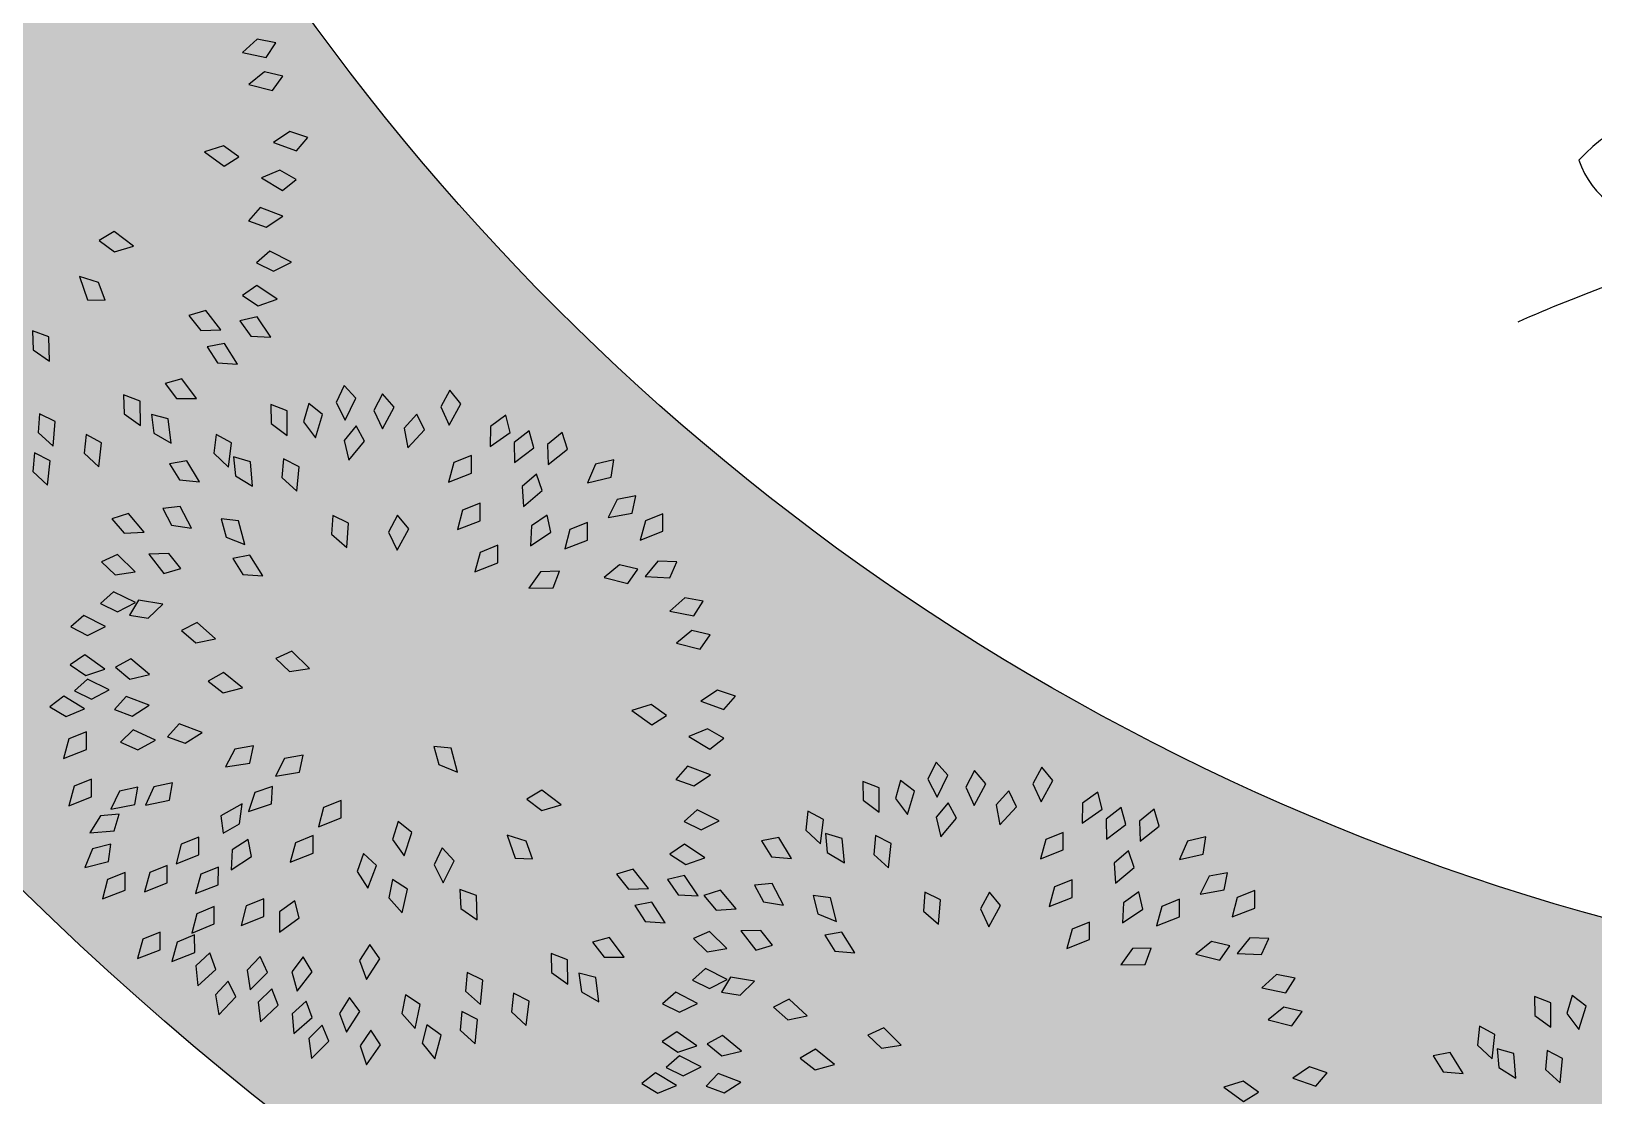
# Model space of a CAD drawing. Header units: millimetres. Extents: x 1351 to 1635, y 1399 to 1500.
# Drawn here: x 1576.299 to 1578.28, y 1470.239 to 1471.587 of the extents above; entities that cross this region are included whole.
import ezdxf

# ---------------------------------------------------------------- set-up
doc = ezdxf.new("R2010")
doc.units = ezdxf.units.MM
doc.layers.get('0').update_dxf_attribs({"color": 181})
doc.layers.add('margen', color=250, linetype='Continuous')

msp = doc.modelspace()

# ---------------------------------------------------------------- hatches: boundary and pattern name
at = {"true_color": 0x2776bb}
h = msp.add_hatch(color=152, dxfattribs=at)
h.dxf.hatch_style = 1
h.paths.add_polyline_path([(1557.6842, 1489.9553), (1615.6587, 1489.7451), (1615.8802, 1457.3756), (1557.4987, 1457.0017)])
h.paths.add_polyline_path([(1557.9493, 1489.9451), (1615.8573, 1489.9451), (1616.0815, 1457.1761), (1557.5866, 1457.0229)])
at = {"true_color": 0x5e67af}
h = msp.add_hatch(color=165, dxfattribs=at)
h.dxf.hatch_style = 1
edge = h.paths.add_edge_path(flags=17)
edge.add_arc((1579.086, 1473.3584), 3, 0, 360)
edge = h.paths.add_edge_path()
edge.add_arc((1579.086, 1473.3584), 4, 0, 360)
at = {"true_color": 0x58ba48}
h = msp.add_hatch(dxfattribs=at)
h.set_pattern_fill('DOTS', color=85)
edge = h.paths.add_edge_path()
edge.add_arc((1579.086, 1473.3584), 3, 0, 360)

# ---------------------------------------------------------------- linework, layer by layer
at = {"color": 221}
for p, q in [((1576.5857, 1471.5776), (1576.5669, 1471.5605)), ((1576.5669, 1471.5605), (1576.5972, 1471.5544)), ((1576.6093, 1471.573), (1576.5857, 1471.5776)), ((1576.5972, 1471.5544), (1576.6093, 1471.573)), ((1576.5948, 1471.5362), (1576.5752, 1471.52)), ((1576.6181, 1471.5307), (1576.5948, 1471.5362)), ((1576.6052, 1471.5126), (1576.6181, 1471.5307)), ((1576.5752, 1471.52), (1576.6052, 1471.5126)), ((1576.5432, 1471.4424), (1576.5189, 1471.4349)), ((1576.5626, 1471.4285), (1576.5432, 1471.4424)), ((1576.6272, 1471.4607), (1576.6062, 1471.4464)), ((1576.6062, 1471.4464), (1576.6354, 1471.4361)), ((1576.6499, 1471.4529), (1576.6272, 1471.4607)), ((1576.6354, 1471.4361), (1576.6499, 1471.4529)), ((1576.5189, 1471.4349), (1576.5439, 1471.4166)), ((1576.5439, 1471.4166), (1576.5626, 1471.4285)), ((1576.6145, 1471.4116), (1576.5911, 1471.4017)), ((1576.5911, 1471.4017), (1576.6177, 1471.3859)), ((1576.6352, 1471.3996), (1576.6145, 1471.4116)), ((1576.6177, 1471.3859), (1576.6352, 1471.3996)), ((1576.5893, 1471.3641), (1576.5746, 1471.3475)), ((1576.6184, 1471.3535), (1576.5893, 1471.3641)), ((1576.5746, 1471.3475), (1576.5972, 1471.3395)), ((1576.5972, 1471.3395), (1576.6184, 1471.3535)), ((1576.4045, 1471.334), (1576.3855, 1471.3225)), ((1576.3855, 1471.3225), (1576.4047, 1471.3081)), ((1576.4291, 1471.3152), (1576.4045, 1471.334)), ((1576.4047, 1471.3081), (1576.4291, 1471.3152)), ((1576.6016, 1471.309), (1576.585, 1471.2942)), ((1576.6292, 1471.2949), (1576.6016, 1471.309)), ((1576.585, 1471.2942), (1576.6065, 1471.2836)), ((1576.6065, 1471.2836), (1576.6292, 1471.2949)), ((1576.3605, 1471.2767), (1576.3708, 1471.2475)), ((1576.3848, 1471.2692), (1576.3605, 1471.2767)), ((1576.393, 1471.2467), (1576.3848, 1471.2692)), ((1576.5853, 1471.2654), (1576.567, 1471.2528)), ((1576.611, 1471.248), (1576.5853, 1471.2654)), ((1576.3708, 1471.2475), (1576.393, 1471.2467)), ((1576.567, 1471.2528), (1576.587, 1471.2396)), ((1576.587, 1471.2396), (1576.611, 1471.248)), ((1576.5206, 1471.2338), (1576.4993, 1471.2273)), ((1576.4993, 1471.2273), (1576.5144, 1471.2086)), ((1576.5398, 1471.2095), (1576.5206, 1471.2338)), ((1576.5856, 1471.2257), (1576.5639, 1471.2208)), ((1576.6029, 1471.2001), (1576.5856, 1471.2257)), ((1576.3218, 1471.2006), (1576.3009, 1471.2081)), ((1576.3009, 1471.2081), (1576.3018, 1471.1842)), ((1576.5144, 1471.2086), (1576.5398, 1471.2095)), ((1576.5639, 1471.2208), (1576.5775, 1471.2012)), ((1576.3018, 1471.1842), (1576.3227, 1471.1696)), ((1576.3227, 1471.1696), (1576.3218, 1471.2006)), ((1576.5442, 1471.192), (1576.5224, 1471.1876)), ((1576.5224, 1471.1876), (1576.5355, 1471.1676)), ((1576.5609, 1471.1659), (1576.5442, 1471.192)), ((1576.5775, 1471.2012), (1576.6029, 1471.2001)), ((1576.5355, 1471.1676), (1576.5609, 1471.1659)), ((1576.4904, 1471.1471), (1576.469, 1471.1412)), ((1576.509, 1471.1224), (1576.4904, 1471.1471)), ((1576.4373, 1471.1191), (1576.4165, 1471.1269)), ((1576.4165, 1471.1269), (1576.4172, 1471.1029)), ((1576.469, 1471.1412), (1576.4836, 1471.1222)), ((1576.6959, 1471.139), (1576.6856, 1471.1174)), ((1576.7109, 1471.1226), (1576.6959, 1471.139)), ((1576.7447, 1471.1283), (1576.7336, 1471.1071)), ((1576.7591, 1471.1114), (1576.7447, 1471.1283)), ((1576.8298, 1471.1328), (1576.8184, 1471.1117)), ((1576.8439, 1471.1157), (1576.8298, 1471.1328)), ((1576.4378, 1471.0881), (1576.4373, 1471.1191)), ((1576.4836, 1471.1222), (1576.509, 1471.1224)), ((1576.6239, 1471.1066), (1576.6032, 1471.1147)), ((1576.6032, 1471.1147), (1576.6035, 1471.0907)), ((1576.6239, 1471.0756), (1576.6239, 1471.1066)), ((1576.651, 1471.1159), (1576.6444, 1471.0929)), ((1576.6685, 1471.1022), (1576.651, 1471.1159)), ((1576.6856, 1471.1174), (1576.6973, 1471.0948)), ((1576.6973, 1471.0948), (1576.7109, 1471.1226)), ((1576.7336, 1471.1071), (1576.7444, 1471.0841)), ((1576.7444, 1471.0841), (1576.7591, 1471.1114)), ((1576.8184, 1471.1117), (1576.829, 1471.0886)), ((1576.829, 1471.0886), (1576.8439, 1471.1157)), ((1576.31, 1471.103), (1576.308, 1471.0791)), ((1576.3298, 1471.0931), (1576.31, 1471.103)), ((1576.327, 1471.0622), (1576.3298, 1471.0931)), ((1576.4172, 1471.1029), (1576.4378, 1471.0881)), ((1576.4731, 1471.0967), (1576.4516, 1471.1023)), ((1576.4516, 1471.1023), (1576.4548, 1471.0785)), ((1576.4769, 1471.066), (1576.4731, 1471.0967)), ((1576.6035, 1471.0907), (1576.6239, 1471.0756)), ((1576.6444, 1471.0929), (1576.6596, 1471.0725)), ((1576.6596, 1471.0725), (1576.6685, 1471.1022)), ((1576.7111, 1471.0877), (1576.696, 1471.0691)), ((1576.7218, 1471.0682), (1576.7111, 1471.0877)), ((1576.7882, 1471.1026), (1576.7721, 1471.0849)), ((1576.7721, 1471.0849), (1576.7768, 1471.0599)), ((1576.7979, 1471.0826), (1576.7882, 1471.1026)), ((1576.8815, 1471.0869), (1576.8811, 1471.0615)), ((1576.9008, 1471.1011), (1576.8815, 1471.0869)), ((1576.9062, 1471.0795), (1576.9008, 1471.1011)), ((1576.308, 1471.0791), (1576.327, 1471.0622)), ((1576.3689, 1471.0769), (1576.3664, 1471.053)), ((1576.3885, 1471.0664), (1576.3689, 1471.0769)), ((1576.385, 1471.0357), (1576.3885, 1471.0664)), ((1576.4548, 1471.0785), (1576.4769, 1471.066)), ((1576.5336, 1471.0768), (1576.5309, 1471.053)), ((1576.5531, 1471.0663), (1576.5336, 1471.0768)), ((1576.5494, 1471.0356), (1576.5531, 1471.0663)), ((1576.696, 1471.0691), (1576.702, 1471.0444)), ((1576.702, 1471.0444), (1576.7218, 1471.0682)), ((1576.7768, 1471.0599), (1576.7979, 1471.0826)), ((1576.8811, 1471.0615), (1576.9062, 1471.0795)), ((1576.9304, 1471.0814), (1576.9115, 1471.0667)), ((1576.9115, 1471.0667), (1576.9118, 1471.0413)), ((1576.9365, 1471.06), (1576.9304, 1471.0814)), ((1576.9722, 1471.0793), (1576.9536, 1471.0642)), ((1576.9788, 1471.0581), (1576.9722, 1471.0793)), ((1576.3034, 1471.0536), (1576.3012, 1471.0298)), ((1576.3232, 1471.0435), (1576.3034, 1471.0536)), ((1576.3664, 1471.053), (1576.385, 1471.0357)), ((1576.5309, 1471.053), (1576.5494, 1471.0356)), ((1576.5771, 1471.0422), (1576.5558, 1471.0485)), ((1576.5558, 1471.0485), (1576.5581, 1471.0246)), ((1576.6191, 1471.046), (1576.617, 1471.0222)), ((1576.6389, 1471.0359), (1576.6191, 1471.046)), ((1576.8571, 1471.0501), (1576.8349, 1471.0411)), ((1576.8571, 1471.0278), (1576.8571, 1471.0501)), ((1576.9118, 1471.0413), (1576.9365, 1471.06)), ((1576.9536, 1471.0642), (1576.9546, 1471.0388)), ((1576.9546, 1471.0388), (1576.9788, 1471.0581)), ((1576.3012, 1471.0298), (1576.32, 1471.0127)), ((1576.32, 1471.0127), (1576.3232, 1471.0435)), ((1576.4965, 1471.0434), (1576.4746, 1471.0395)), ((1576.4746, 1471.0395), (1576.4873, 1471.0192)), ((1576.5127, 1471.017), (1576.4965, 1471.0434)), ((1576.5797, 1471.0113), (1576.5771, 1471.0422)), ((1576.6358, 1471.0051), (1576.6389, 1471.0359)), ((1576.8349, 1471.0411), (1576.8283, 1471.0165)), ((1576.8283, 1471.0165), (1576.8571, 1471.0278)), ((1576.9397, 1471.0267), (1576.9216, 1471.011)), ((1576.9469, 1471.0057), (1576.9397, 1471.0267)), ((1577.0145, 1471.039), (1577.0043, 1471.0157)), ((1577.0378, 1471.0445), (1577.0145, 1471.039)), ((1577.0345, 1471.0226), (1577.0378, 1471.0445)), ((1576.4873, 1471.0192), (1576.5127, 1471.017)), ((1576.5581, 1471.0246), (1576.5797, 1471.0113)), ((1576.617, 1471.0222), (1576.6358, 1471.0051)), ((1576.9216, 1471.011), (1576.9232, 1470.9857)), ((1576.9232, 1470.9857), (1576.9469, 1471.0057)), ((1577.0043, 1471.0157), (1577.0345, 1471.0226)), ((1576.4881, 1470.9855), (1576.466, 1470.9832)), ((1576.5023, 1470.9581), (1576.4881, 1470.9855)), ((1576.8682, 1470.9899), (1576.846, 1470.9809)), ((1576.8682, 1470.9676), (1576.8682, 1470.9899)), ((1577.0419, 1470.9944), (1577.0306, 1470.9716)), ((1577.0654, 1470.9989), (1577.0419, 1470.9944)), ((1577.0611, 1470.9771), (1577.0654, 1470.9989)), ((1576.4228, 1470.9769), (1576.4017, 1470.97)), ((1576.4017, 1470.97), (1576.4171, 1470.9517)), ((1576.4425, 1470.953), (1576.4228, 1470.9769)), ((1576.466, 1470.9832), (1576.4772, 1470.9621)), ((1576.5621, 1470.9673), (1576.54, 1470.9699)), ((1576.54, 1470.9699), (1576.5463, 1470.9468)), ((1576.5699, 1470.9373), (1576.5621, 1470.9673)), ((1576.6816, 1470.9743), (1576.68, 1470.9504)), ((1576.7016, 1470.9646), (1576.6816, 1470.9743)), ((1576.7635, 1470.9744), (1576.7523, 1470.9532)), ((1576.7778, 1470.9573), (1576.7635, 1470.9744)), ((1576.846, 1470.9809), (1576.8394, 1470.9563)), ((1576.8394, 1470.9563), (1576.8682, 1470.9676)), ((1576.9531, 1470.9746), (1576.9333, 1470.961)), ((1576.9579, 1470.9529), (1576.9531, 1470.9746)), ((1577.0306, 1470.9716), (1577.0611, 1470.9771)), ((1577.0777, 1470.9674), (1577.0711, 1470.9429)), ((1577.0999, 1470.9764), (1577.0777, 1470.9674)), ((1577.0999, 1470.9542), (1577.0999, 1470.9764)), ((1576.4171, 1470.9517), (1576.4425, 1470.953)), ((1576.4772, 1470.9621), (1576.5023, 1470.9581)), ((1576.5463, 1470.9468), (1576.5699, 1470.9373)), ((1576.68, 1470.9504), (1576.6992, 1470.9337)), ((1576.6992, 1470.9337), (1576.7016, 1470.9646)), ((1576.7523, 1470.9532), (1576.763, 1470.9302)), ((1576.763, 1470.9302), (1576.7778, 1470.9573)), ((1576.9333, 1470.961), (1576.9322, 1470.9356)), ((1576.9322, 1470.9356), (1576.9579, 1470.9529)), ((1576.982, 1470.9563), (1576.9754, 1470.9318)), ((1577.0042, 1470.9653), (1576.982, 1470.9563)), ((1577.0042, 1470.9431), (1577.0042, 1470.9653)), ((1577.0711, 1470.9429), (1577.0999, 1470.9542)), ((1576.8682, 1470.9275), (1576.8616, 1470.903)), ((1576.8905, 1470.9365), (1576.8682, 1470.9275)), ((1576.8905, 1470.9143), (1576.8905, 1470.9365)), ((1576.9754, 1470.9318), (1577.0042, 1470.9431)), ((1576.4089, 1470.9246), (1576.3886, 1470.9156)), ((1576.3886, 1470.9156), (1576.4058, 1470.8989)), ((1576.4309, 1470.9028), (1576.4089, 1470.9246)), ((1576.4738, 1470.9259), (1576.4484, 1470.9253)), ((1576.4484, 1470.9253), (1576.4675, 1470.9008)), ((1576.4675, 1470.9008), (1576.4888, 1470.9072)), ((1576.4888, 1470.9072), (1576.4738, 1470.9259)), ((1576.5766, 1470.9239), (1576.5548, 1470.9198)), ((1576.5548, 1470.9198), (1576.5677, 1470.8996)), ((1576.593, 1470.8976), (1576.5766, 1470.9239)), ((1576.8616, 1470.903), (1576.8905, 1470.9143)), ((1577.0449, 1470.9119), (1577.0253, 1470.8956)), ((1577.0682, 1470.9064), (1577.0449, 1470.9119)), ((1577.0554, 1470.8882), (1577.0682, 1470.9064)), ((1577.0936, 1470.9165), (1577.0776, 1470.8968)), ((1577.1175, 1470.9157), (1577.0936, 1470.9165)), ((1577.1085, 1470.8954), (1577.1175, 1470.9157)), ((1576.4058, 1470.8989), (1576.4309, 1470.9028)), ((1576.5677, 1470.8996), (1576.593, 1470.8976)), ((1576.9448, 1470.9029), (1576.93, 1470.8822)), ((1576.9687, 1470.9035), (1576.9448, 1470.9029)), ((1576.9609, 1470.8827), (1576.9687, 1470.9035)), ((1577.0253, 1470.8956), (1577.0554, 1470.8882)), ((1577.0776, 1470.8968), (1577.1085, 1470.8954)), ((1576.4037, 1470.8777), (1576.3872, 1470.8628)), ((1576.4314, 1470.8638), (1576.4037, 1470.8777)), ((1576.4354, 1470.8668), (1576.424, 1470.8478)), ((1576.466, 1470.8617), (1576.4354, 1470.8668)), ((1576.93, 1470.8822), (1576.9609, 1470.8827)), ((1577.1275, 1470.87), (1577.1086, 1470.853)), ((1577.151, 1470.8655), (1577.1275, 1470.87)), ((1576.3661, 1470.8477), (1576.3494, 1470.833)), ((1576.3936, 1470.8335), (1576.3661, 1470.8477)), ((1576.3872, 1470.8628), (1576.4087, 1470.8523)), ((1576.4087, 1470.8523), (1576.4314, 1470.8638)), ((1576.424, 1470.8478), (1576.4477, 1470.844)), ((1576.4477, 1470.844), (1576.466, 1470.8617)), ((1577.1086, 1470.853), (1577.139, 1470.8469)), ((1577.139, 1470.8469), (1577.151, 1470.8655)), ((1576.3494, 1470.833), (1576.3708, 1470.8223)), ((1576.3708, 1470.8223), (1576.3936, 1470.8335)), ((1576.5098, 1470.8386), (1576.4899, 1470.8287)), ((1576.4899, 1470.8287), (1576.5079, 1470.8128)), ((1576.5328, 1470.8178), (1576.5098, 1470.8386)), ((1577.1366, 1470.8287), (1577.117, 1470.8125)), ((1577.1599, 1470.8232), (1577.1366, 1470.8287)), ((1576.5079, 1470.8128), (1576.5328, 1470.8178)), ((1577.117, 1470.8125), (1577.147, 1470.805)), ((1577.147, 1470.805), (1577.1599, 1470.8232)), ((1576.3672, 1470.7975), (1576.3487, 1470.7852)), ((1576.3926, 1470.7797), (1576.3672, 1470.7975)), ((1576.4255, 1470.7928), (1576.406, 1470.7821)), ((1576.4492, 1470.7729), (1576.4255, 1470.7928)), ((1576.6297, 1470.8023), (1576.6095, 1470.7932)), ((1576.6095, 1470.7932), (1576.6268, 1470.7766)), ((1576.6519, 1470.7806), (1576.6297, 1470.8023)), ((1576.3487, 1470.7852), (1576.3685, 1470.7716)), ((1576.3685, 1470.7716), (1576.3926, 1470.7797)), ((1576.406, 1470.7821), (1576.4245, 1470.7669)), ((1576.4245, 1470.7669), (1576.4492, 1470.7729)), ((1576.5431, 1470.7753), (1576.5238, 1470.7642)), ((1576.5673, 1470.756), (1576.5431, 1470.7753)), ((1576.6268, 1470.7766), (1576.6519, 1470.7806)), ((1576.3705, 1470.7671), (1576.3541, 1470.7522)), ((1576.3541, 1470.7522), (1576.3756, 1470.7417)), ((1576.3983, 1470.7533), (1576.3705, 1470.7671)), ((1576.3756, 1470.7417), (1576.3983, 1470.7533)), ((1576.5238, 1470.7642), (1576.5427, 1470.7494)), ((1576.5427, 1470.7494), (1576.5673, 1470.756)), ((1577.169, 1470.7531), (1577.148, 1470.7389)), ((1577.1917, 1470.7454), (1577.169, 1470.7531)), ((1576.3405, 1470.7455), (1576.3229, 1470.732)), ((1576.3229, 1470.732), (1576.3435, 1470.7198)), ((1576.367, 1470.7295), (1576.3405, 1470.7455)), ((1576.3435, 1470.7198), (1576.367, 1470.7295)), ((1576.4198, 1470.7448), (1576.4048, 1470.7284)), ((1576.4048, 1470.7284), (1576.4273, 1470.7201)), ((1576.4487, 1470.7338), (1576.4198, 1470.7448)), ((1576.4273, 1470.7201), (1576.4487, 1470.7338)), ((1577.0849, 1470.7349), (1577.0607, 1470.7274)), ((1577.1044, 1470.721), (1577.0849, 1470.7349)), ((1577.148, 1470.7389), (1577.1772, 1470.7286)), ((1577.1772, 1470.7286), (1577.1917, 1470.7454)), ((1576.4869, 1470.7104), (1576.472, 1470.6939)), ((1576.5159, 1470.6995), (1576.4869, 1470.7104)), ((1577.0607, 1470.7274), (1577.0857, 1470.7091)), ((1577.0857, 1470.7091), (1577.1044, 1470.721)), ((1576.3471, 1470.6912), (1576.3404, 1470.6666)), ((1576.3693, 1470.7001), (1576.3471, 1470.6912)), ((1576.3693, 1470.6779), (1576.3693, 1470.7001)), ((1576.4286, 1470.7026), (1576.4126, 1470.6872)), ((1576.4568, 1470.6897), (1576.4286, 1470.7026)), ((1576.4345, 1470.6775), (1576.4568, 1470.6897)), ((1576.472, 1470.6939), (1576.4945, 1470.6857)), ((1576.4945, 1470.6857), (1576.5159, 1470.6995)), ((1577.1563, 1470.704), (1577.1329, 1470.6942)), ((1577.1329, 1470.6942), (1577.1595, 1470.6784)), ((1577.177, 1470.692), (1577.1563, 1470.704)), ((1577.1595, 1470.6784), (1577.177, 1470.692)), ((1576.3404, 1470.6666), (1576.3693, 1470.6779)), ((1576.4126, 1470.6872), (1576.4345, 1470.6775)), ((1576.5574, 1470.6784), (1576.5456, 1470.6558)), ((1576.581, 1470.6823), (1576.5574, 1470.6784)), ((1576.5762, 1470.6606), (1576.581, 1470.6823)), ((1576.644, 1470.6708), (1576.6204, 1470.6666)), ((1576.6395, 1470.6491), (1576.644, 1470.6708)), ((1576.8317, 1470.6793), (1576.8097, 1470.6818)), ((1576.8097, 1470.6818), (1576.816, 1470.6587)), ((1576.8397, 1470.6493), (1576.8317, 1470.6793)), ((1576.5456, 1470.6558), (1576.5762, 1470.6606)), ((1576.6204, 1470.6666), (1576.6089, 1470.6439)), ((1576.6089, 1470.6439), (1576.6395, 1470.6491)), ((1576.816, 1470.6587), (1576.8397, 1470.6493)), ((1577.1311, 1470.6566), (1577.1164, 1470.64)), ((1577.1602, 1470.6459), (1577.1311, 1470.6566)), ((1577.446, 1470.6618), (1577.4357, 1470.6402)), ((1577.461, 1470.6454), (1577.446, 1470.6618)), ((1577.4948, 1470.6511), (1577.4837, 1470.6299)), ((1577.5092, 1470.6342), (1577.4948, 1470.6511)), ((1577.5799, 1470.6556), (1577.5685, 1470.6345)), ((1577.5941, 1470.6385), (1577.5799, 1470.6556)), ((1576.3537, 1470.6312), (1576.3471, 1470.6066)), ((1576.3759, 1470.6401), (1576.3537, 1470.6312)), ((1576.3759, 1470.6179), (1576.3759, 1470.6401)), ((1576.4346, 1470.6299), (1576.4111, 1470.6252)), ((1576.4305, 1470.6081), (1576.4346, 1470.6299)), ((1576.4549, 1470.6304), (1576.4442, 1470.6073)), ((1576.4783, 1470.6355), (1576.4549, 1470.6304)), ((1576.4746, 1470.6136), (1576.4783, 1470.6355)), ((1576.6053, 1470.6311), (1576.5826, 1470.6235)), ((1576.604, 1470.6089), (1576.6053, 1470.6311)), ((1577.1164, 1470.64), (1577.1389, 1470.632)), ((1577.1389, 1470.632), (1577.1602, 1470.6459)), ((1577.374, 1470.6294), (1577.3533, 1470.6374)), ((1577.3533, 1470.6374), (1577.3536, 1470.6135)), ((1577.3741, 1470.5984), (1577.374, 1470.6294)), ((1577.4011, 1470.6387), (1577.3945, 1470.6157)), ((1577.4186, 1470.625), (1577.4011, 1470.6387)), ((1577.4357, 1470.6402), (1577.4474, 1470.6176)), ((1577.4474, 1470.6176), (1577.461, 1470.6454)), ((1577.4837, 1470.6299), (1577.4945, 1470.6069)), ((1577.4945, 1470.6069), (1577.5092, 1470.6342)), ((1577.5685, 1470.6345), (1577.5791, 1470.6114)), ((1577.5791, 1470.6114), (1577.5941, 1470.6385)), ((1576.3471, 1470.6066), (1576.3759, 1470.6179)), ((1576.4111, 1470.6252), (1576.4001, 1470.6022)), ((1576.4442, 1470.6073), (1576.4746, 1470.6136)), ((1576.5826, 1470.6235), (1576.5745, 1470.5994)), ((1576.6921, 1470.6134), (1576.6699, 1470.6045)), ((1576.6921, 1470.5912), (1576.6921, 1470.6134)), ((1576.9463, 1470.6265), (1576.9273, 1470.6149)), ((1576.9273, 1470.6149), (1576.9464, 1470.6006)), ((1576.9709, 1470.6077), (1576.9463, 1470.6265)), ((1577.3536, 1470.6135), (1577.3741, 1470.5984)), ((1577.3945, 1470.6157), (1577.4098, 1470.5953)), ((1577.4098, 1470.5953), (1577.4186, 1470.625)), ((1577.4612, 1470.6104), (1577.4461, 1470.5919)), ((1577.472, 1470.591), (1577.4612, 1470.6104)), ((1577.5383, 1470.6254), (1577.5222, 1470.6076)), ((1577.548, 1470.6054), (1577.5383, 1470.6254)), ((1577.6316, 1470.6097), (1577.6312, 1470.5843)), ((1577.6509, 1470.6239), (1577.6316, 1470.6097)), ((1577.6564, 1470.6023), (1577.6509, 1470.6239)), ((1576.3871, 1470.5939), (1576.3737, 1470.5723)), ((1576.411, 1470.5961), (1576.3871, 1470.5939)), ((1576.4001, 1470.6022), (1576.4305, 1470.6081)), ((1576.4046, 1470.5748), (1576.411, 1470.5961)), ((1576.5668, 1470.609), (1576.5397, 1470.5939)), ((1576.5397, 1470.5939), (1576.5427, 1470.5719)), ((1576.5635, 1470.5838), (1576.5668, 1470.609)), ((1576.5745, 1470.5994), (1576.604, 1470.6089)), ((1576.6699, 1470.6045), (1576.6633, 1470.5799)), ((1576.6633, 1470.5799), (1576.6921, 1470.5912)), ((1576.9464, 1470.6006), (1576.9709, 1470.6077)), ((1577.1434, 1470.6014), (1577.1268, 1470.5867)), ((1577.171, 1470.5874), (1577.1434, 1470.6014)), ((1577.2837, 1470.5996), (1577.2811, 1470.5758)), ((1577.3032, 1470.5891), (1577.2837, 1470.5996)), ((1577.4461, 1470.5919), (1577.4522, 1470.5672)), ((1577.4522, 1470.5672), (1577.472, 1470.591)), ((1577.5222, 1470.6076), (1577.5269, 1470.5826)), ((1577.5269, 1470.5826), (1577.548, 1470.6054)), ((1577.6312, 1470.5843), (1577.6564, 1470.6023)), ((1577.6806, 1470.6042), (1577.6616, 1470.5895)), ((1577.6616, 1470.5895), (1577.6619, 1470.5641)), ((1577.6866, 1470.5828), (1577.6806, 1470.6042)), ((1577.7223, 1470.6021), (1577.7038, 1470.587)), ((1577.7289, 1470.5809), (1577.7223, 1470.6021)), ((1576.3737, 1470.5723), (1576.4046, 1470.5748)), ((1576.5427, 1470.5719), (1576.5635, 1470.5838)), ((1576.7644, 1470.5868), (1576.7573, 1470.564)), ((1576.7816, 1470.5728), (1576.7644, 1470.5868)), ((1576.7721, 1470.5433), (1576.7816, 1470.5728)), ((1577.1268, 1470.5867), (1577.1483, 1470.576)), ((1577.1483, 1470.576), (1577.171, 1470.5874)), ((1577.2811, 1470.5758), (1577.2995, 1470.5584)), ((1577.2995, 1470.5584), (1577.3032, 1470.5891)), ((1577.3272, 1470.565), (1577.3059, 1470.5713)), ((1577.3059, 1470.5713), (1577.3082, 1470.5474)), ((1577.6073, 1470.5728), (1577.5851, 1470.5639)), ((1577.6073, 1470.5506), (1577.6073, 1470.5728)), ((1577.6619, 1470.5641), (1577.6866, 1470.5828)), ((1577.7038, 1470.587), (1577.7047, 1470.5616)), ((1577.7047, 1470.5616), (1577.7289, 1470.5809)), ((1576.3771, 1470.5519), (1576.3674, 1470.5284)), ((1576.4002, 1470.5581), (1576.3771, 1470.5519)), ((1576.3975, 1470.536), (1576.4002, 1470.5581)), ((1576.4895, 1470.5577), (1576.4829, 1470.5331)), ((1576.5117, 1470.5667), (1576.4895, 1470.5577)), ((1576.5117, 1470.5445), (1576.5117, 1470.5667)), ((1576.5542, 1470.5506), (1576.5528, 1470.5252)), ((1576.5741, 1470.564), (1576.5542, 1470.5506)), ((1576.5787, 1470.5423), (1576.5741, 1470.564)), ((1576.6342, 1470.5598), (1576.6276, 1470.5353)), ((1576.6565, 1470.5688), (1576.6342, 1470.5598)), ((1576.6565, 1470.5466), (1576.6565, 1470.5688)), ((1576.7573, 1470.564), (1576.7721, 1470.5433)), ((1576.8203, 1470.5532), (1576.8099, 1470.5316)), ((1576.8353, 1470.5367), (1576.8203, 1470.5532)), ((1576.9023, 1470.5692), (1576.9126, 1470.54)), ((1576.9266, 1470.5617), (1576.9023, 1470.5692)), ((1576.9348, 1470.5392), (1576.9266, 1470.5617)), ((1577.1271, 1470.5579), (1577.1088, 1470.5453)), ((1577.1528, 1470.5405), (1577.1271, 1470.5579)), ((1577.2466, 1470.5662), (1577.2247, 1470.5623)), ((1577.2247, 1470.5623), (1577.2375, 1470.542)), ((1577.2628, 1470.5398), (1577.2466, 1470.5662)), ((1577.3299, 1470.5341), (1577.3272, 1470.565)), ((1577.3692, 1470.5688), (1577.3671, 1470.5449)), ((1577.389, 1470.5587), (1577.3692, 1470.5688)), ((1577.3859, 1470.5279), (1577.389, 1470.5587)), ((1577.5851, 1470.5639), (1577.5784, 1470.5393)), ((1577.5784, 1470.5393), (1577.6073, 1470.5506)), ((1577.7646, 1470.5617), (1577.7544, 1470.5384)), ((1577.7879, 1470.5673), (1577.7646, 1470.5617)), ((1577.7846, 1470.5453), (1577.7879, 1470.5673)), ((1576.3674, 1470.5284), (1576.3975, 1470.536)), ((1576.4718, 1470.531), (1576.4495, 1470.522)), ((1576.4718, 1470.5088), (1576.4718, 1470.531)), ((1576.4829, 1470.5331), (1576.5117, 1470.5445)), ((1576.5528, 1470.5252), (1576.5787, 1470.5423)), ((1576.6276, 1470.5353), (1576.6565, 1470.5466)), ((1576.7206, 1470.5459), (1576.7123, 1470.5234)), ((1576.737, 1470.531), (1576.7206, 1470.5459)), ((1576.726, 1470.502), (1576.737, 1470.531)), ((1576.8099, 1470.5316), (1576.8215, 1470.509)), ((1576.8215, 1470.509), (1576.8353, 1470.5367)), ((1576.9126, 1470.54), (1576.9348, 1470.5392)), ((1577.1088, 1470.5453), (1577.1288, 1470.5321)), ((1577.1288, 1470.5321), (1577.1528, 1470.5405)), ((1577.2375, 1470.542), (1577.2628, 1470.5398)), ((1577.3082, 1470.5474), (1577.3299, 1470.5341)), ((1577.3671, 1470.5449), (1577.3859, 1470.5279)), ((1577.6898, 1470.5495), (1577.6717, 1470.5338)), ((1577.6717, 1470.5338), (1577.6733, 1470.5084)), ((1577.697, 1470.5285), (1577.6898, 1470.5495)), ((1577.7544, 1470.5384), (1577.7846, 1470.5453)), ((1576.3962, 1470.5131), (1576.3895, 1470.4885)), ((1576.4184, 1470.522), (1576.3962, 1470.5131)), ((1576.4184, 1470.4998), (1576.4184, 1470.522)), ((1576.4495, 1470.522), (1576.4429, 1470.4975)), ((1576.5143, 1470.5198), (1576.5075, 1470.4953)), ((1576.5366, 1470.5286), (1576.5143, 1470.5198)), ((1576.5364, 1470.5064), (1576.5366, 1470.5286)), ((1576.7123, 1470.5234), (1576.726, 1470.502)), ((1576.7574, 1470.5133), (1576.7527, 1470.4898)), ((1576.776, 1470.5011), (1576.7574, 1470.5133)), ((1577.0623, 1470.5262), (1577.0411, 1470.5198)), ((1577.0411, 1470.5198), (1577.0561, 1470.5011)), ((1577.0815, 1470.5019), (1577.0623, 1470.5262)), ((1577.1273, 1470.5182), (1577.1057, 1470.5133)), ((1577.1057, 1470.5133), (1577.1193, 1470.4936)), ((1577.1447, 1470.4926), (1577.1273, 1470.5182)), ((1577.6184, 1470.5126), (1577.5962, 1470.5037)), ((1577.6184, 1470.4904), (1577.6184, 1470.5126)), ((1577.6733, 1470.5084), (1577.697, 1470.5285)), ((1577.792, 1470.5172), (1577.7807, 1470.4944)), ((1577.8155, 1470.5217), (1577.792, 1470.5172)), ((1577.8112, 1470.4999), (1577.8155, 1470.5217)), ((1576.3895, 1470.4885), (1576.4184, 1470.4998)), ((1576.4429, 1470.4975), (1576.4718, 1470.5088)), ((1576.5075, 1470.4953), (1576.5364, 1470.5064)), ((1576.7696, 1470.4708), (1576.776, 1470.5011)), ((1576.8636, 1470.493), (1576.8427, 1470.5006)), ((1576.8427, 1470.5006), (1576.8436, 1470.4766)), ((1576.8644, 1470.4621), (1576.8636, 1470.493)), ((1577.0561, 1470.5011), (1577.0815, 1470.5019)), ((1577.1193, 1470.4936), (1577.1447, 1470.4926)), ((1577.1729, 1470.4997), (1577.1518, 1470.4928)), ((1577.1518, 1470.4928), (1577.1672, 1470.4744)), ((1577.1926, 1470.4758), (1577.1729, 1470.4997)), ((1577.2382, 1470.5083), (1577.2161, 1470.506)), ((1577.2161, 1470.506), (1577.2274, 1470.4849)), ((1577.2525, 1470.4808), (1577.2382, 1470.5083)), ((1577.3122, 1470.4901), (1577.2902, 1470.4927)), ((1577.2902, 1470.4927), (1577.2964, 1470.4696)), ((1577.4317, 1470.4971), (1577.4301, 1470.4732)), ((1577.4517, 1470.4874), (1577.4317, 1470.4971)), ((1577.5137, 1470.4972), (1577.5024, 1470.476)), ((1577.5279, 1470.4801), (1577.5137, 1470.4972)), ((1577.5962, 1470.5037), (1577.5895, 1470.4791)), ((1577.7032, 1470.4974), (1577.6835, 1470.4838)), ((1577.708, 1470.4757), (1577.7032, 1470.4974)), ((1577.7807, 1470.4944), (1577.8112, 1470.4999)), ((1577.85, 1470.4992), (1577.8278, 1470.4902)), ((1577.85, 1470.477), (1577.85, 1470.4992)), ((1576.5312, 1470.479), (1576.5091, 1470.4698)), ((1576.5314, 1470.4568), (1576.5312, 1470.479)), ((1576.5719, 1470.4796), (1576.5653, 1470.455)), ((1576.5941, 1470.4885), (1576.5719, 1470.4796)), ((1576.5941, 1470.4663), (1576.5941, 1470.4885)), ((1576.6141, 1470.472), (1576.6138, 1470.4466)), ((1576.6334, 1470.4862), (1576.6141, 1470.472)), ((1576.6389, 1470.4647), (1576.6334, 1470.4862)), ((1576.7527, 1470.4898), (1576.7696, 1470.4708)), ((1576.8436, 1470.4766), (1576.8644, 1470.4621)), ((1577.0859, 1470.4844), (1577.0642, 1470.4801)), ((1577.0642, 1470.4801), (1577.0773, 1470.4601)), ((1577.1026, 1470.4584), (1577.0859, 1470.4844)), ((1577.1672, 1470.4744), (1577.1926, 1470.4758)), ((1577.2274, 1470.4849), (1577.2525, 1470.4808)), ((1577.32, 1470.4601), (1577.3122, 1470.4901)), ((1577.4301, 1470.4732), (1577.4493, 1470.4565)), ((1577.4493, 1470.4565), (1577.4517, 1470.4874)), ((1577.5024, 1470.476), (1577.5131, 1470.453)), ((1577.5131, 1470.453), (1577.5279, 1470.4801)), ((1577.5895, 1470.4791), (1577.6184, 1470.4904)), ((1577.6835, 1470.4838), (1577.6824, 1470.4584)), ((1577.6824, 1470.4584), (1577.708, 1470.4757)), ((1577.7322, 1470.4791), (1577.7255, 1470.4546)), ((1577.7544, 1470.4881), (1577.7322, 1470.4791)), ((1577.7544, 1470.4659), (1577.7544, 1470.4881)), ((1577.8278, 1470.4902), (1577.8212, 1470.4657)), ((1577.8212, 1470.4657), (1577.85, 1470.477)), ((1576.5091, 1470.4698), (1576.5027, 1470.4452)), ((1576.5027, 1470.4452), (1576.5314, 1470.4568)), ((1576.5653, 1470.455), (1576.5941, 1470.4663)), ((1576.6138, 1470.4466), (1576.6389, 1470.4647)), ((1577.0773, 1470.4601), (1577.1026, 1470.4584)), ((1577.2964, 1470.4696), (1577.32, 1470.4601)), ((1577.6406, 1470.4593), (1577.6184, 1470.4503)), ((1577.6406, 1470.437), (1577.6406, 1470.4593)), ((1577.7255, 1470.4546), (1577.7544, 1470.4659)), ((1576.4406, 1470.4375), (1576.434, 1470.4129)), ((1576.4628, 1470.4464), (1576.4406, 1470.4375)), ((1576.4628, 1470.4242), (1576.4628, 1470.4464)), ((1576.4842, 1470.4339), (1576.4777, 1470.4093)), ((1576.5063, 1470.443), (1576.4842, 1470.4339)), ((1576.5065, 1470.4208), (1576.5063, 1470.443)), ((1577.0322, 1470.4396), (1577.0108, 1470.4337)), ((1577.0108, 1470.4337), (1577.0253, 1470.4147)), ((1577.0508, 1470.4149), (1577.0322, 1470.4396)), ((1577.159, 1470.4474), (1577.1387, 1470.4384)), ((1577.1387, 1470.4384), (1577.1559, 1470.4217)), ((1577.181, 1470.4256), (1577.159, 1470.4474)), ((1577.224, 1470.4487), (1577.1985, 1470.448)), ((1577.1985, 1470.448), (1577.2176, 1470.4236)), ((1577.2389, 1470.43), (1577.224, 1470.4487)), ((1577.3267, 1470.4466), (1577.3049, 1470.4426)), ((1577.3049, 1470.4426), (1577.3178, 1470.4224)), ((1577.3431, 1470.4204), (1577.3267, 1470.4466)), ((1577.6184, 1470.4503), (1577.6117, 1470.4257)), ((1577.6117, 1470.4257), (1577.6406, 1470.437)), ((1577.795, 1470.4346), (1577.7754, 1470.4184)), ((1577.8183, 1470.4291), (1577.795, 1470.4346)), ((1577.8437, 1470.4393), (1577.8277, 1470.4196)), ((1577.8677, 1470.4385), (1577.8437, 1470.4393)), ((1577.8586, 1470.4182), (1577.8677, 1470.4385)), ((1576.434, 1470.4129), (1576.4628, 1470.4242)), ((1576.4777, 1470.4093), (1576.5065, 1470.4208)), ((1576.5255, 1470.4201), (1576.5079, 1470.4038)), ((1576.5334, 1470.3993), (1576.5255, 1470.4201)), ((1576.5896, 1470.4157), (1576.573, 1470.3985)), ((1576.5987, 1470.3954), (1576.5896, 1470.4157)), ((1576.6441, 1470.4152), (1576.6297, 1470.3961)), ((1576.6555, 1470.3961), (1576.6441, 1470.4152)), ((1576.7285, 1470.4307), (1576.7155, 1470.4106)), ((1576.7242, 1470.3867), (1576.7413, 1470.4126)), ((1576.7413, 1470.4126), (1576.7285, 1470.4307)), ((1576.9791, 1470.4116), (1576.9583, 1470.4194)), ((1576.9583, 1470.4194), (1576.9589, 1470.3954)), ((1576.9796, 1470.3806), (1576.9791, 1470.4116)), ((1577.0253, 1470.4147), (1577.0508, 1470.4149)), ((1577.1559, 1470.4217), (1577.181, 1470.4256)), ((1577.2176, 1470.4236), (1577.2389, 1470.43)), ((1577.3178, 1470.4224), (1577.3431, 1470.4204)), ((1577.6949, 1470.4257), (1577.6801, 1470.405)), ((1577.7188, 1470.4263), (1577.6949, 1470.4257)), ((1577.7111, 1470.4055), (1577.7188, 1470.4263)), ((1577.7754, 1470.4184), (1577.8055, 1470.411)), ((1577.8055, 1470.411), (1577.8183, 1470.4291)), ((1577.8277, 1470.4196), (1577.8586, 1470.4182)), ((1576.5079, 1470.4038), (1576.5105, 1470.3785)), ((1576.5105, 1470.3785), (1576.5334, 1470.3993)), ((1576.573, 1470.3985), (1576.577, 1470.3734)), ((1576.577, 1470.3734), (1576.5987, 1470.3954)), ((1576.6297, 1470.3961), (1576.6365, 1470.3716)), ((1576.6365, 1470.3716), (1576.6555, 1470.3961)), ((1576.7155, 1470.4106), (1576.7242, 1470.3867)), ((1576.8517, 1470.3955), (1576.8498, 1470.3716)), ((1576.8716, 1470.3855), (1576.8517, 1470.3955)), ((1576.9589, 1470.3954), (1576.9796, 1470.3806)), ((1577.0149, 1470.3892), (1576.9934, 1470.3947)), ((1576.9934, 1470.3947), (1576.9965, 1470.371)), ((1577.1539, 1470.4005), (1577.1373, 1470.3856)), ((1577.1815, 1470.3866), (1577.1539, 1470.4005)), ((1577.6801, 1470.405), (1577.7111, 1470.4055)), ((1577.8776, 1470.3928), (1577.8588, 1470.3758)), ((1577.9012, 1470.3883), (1577.8776, 1470.3928)), ((1576.5489, 1470.3846), (1576.5327, 1470.3669)), ((1576.5585, 1470.3645), (1576.5489, 1470.3846)), ((1576.6041, 1470.3745), (1576.5868, 1470.3579)), ((1576.6124, 1470.3539), (1576.6041, 1470.3745)), ((1576.8688, 1470.3547), (1576.8716, 1470.3855)), ((1577.0186, 1470.3584), (1577.0149, 1470.3892)), ((1577.1373, 1470.3856), (1577.1589, 1470.3751)), ((1577.1589, 1470.3751), (1577.1815, 1470.3866)), ((1577.1856, 1470.3896), (1577.1741, 1470.3705)), ((1577.2161, 1470.3845), (1577.1856, 1470.3896)), ((1577.1978, 1470.3668), (1577.2161, 1470.3845)), ((1577.8588, 1470.3758), (1577.8891, 1470.3696)), ((1577.8891, 1470.3696), (1577.9012, 1470.3883)), ((1576.5327, 1470.3669), (1576.5373, 1470.3419)), ((1576.5373, 1470.3419), (1576.5585, 1470.3645)), ((1576.5868, 1470.3579), (1576.5898, 1470.3327)), ((1576.5898, 1470.3327), (1576.6124, 1470.3539)), ((1576.6479, 1470.3592), (1576.63, 1470.3432)), ((1576.6554, 1470.3383), (1576.6479, 1470.3592)), ((1576.7025, 1470.3638), (1576.6899, 1470.3434)), ((1576.7156, 1470.3459), (1576.7025, 1470.3638)), ((1576.7738, 1470.3671), (1576.7692, 1470.3436)), ((1576.7924, 1470.3549), (1576.7738, 1470.3671)), ((1576.7861, 1470.3246), (1576.7924, 1470.3549)), ((1576.8498, 1470.3716), (1576.8688, 1470.3547)), ((1576.9107, 1470.3693), (1576.9082, 1470.3455)), ((1576.9303, 1470.3589), (1576.9107, 1470.3693)), ((1576.9267, 1470.3281), (1576.9303, 1470.3589)), ((1576.9965, 1470.371), (1577.0186, 1470.3584)), ((1577.1162, 1470.3705), (1577.0995, 1470.3558)), ((1577.0995, 1470.3558), (1577.1209, 1470.3451)), ((1577.1437, 1470.3563), (1577.1162, 1470.3705)), ((1577.1209, 1470.3451), (1577.1437, 1470.3563)), ((1577.1741, 1470.3705), (1577.1978, 1470.3668)), ((1577.2599, 1470.3614), (1577.2401, 1470.3514)), ((1577.2829, 1470.3406), (1577.2599, 1470.3614)), ((1578.2251, 1470.357), (1578.2044, 1470.3651)), ((1578.2044, 1470.3651), (1578.2047, 1470.3411)), ((1578.2251, 1470.3261), (1578.2251, 1470.357)), ((1578.2522, 1470.3664), (1578.2456, 1470.3433)), ((1578.2697, 1470.3527), (1578.2522, 1470.3664)), ((1578.2608, 1470.323), (1578.2697, 1470.3527)), ((1576.63, 1470.3432), (1576.6322, 1470.3179)), ((1576.6322, 1470.3179), (1576.6554, 1470.3383)), ((1576.6899, 1470.3434), (1576.699, 1470.3197)), ((1576.699, 1470.3197), (1576.7156, 1470.3459)), ((1576.7692, 1470.3436), (1576.7861, 1470.3246)), ((1576.8452, 1470.3461), (1576.843, 1470.3223)), ((1576.8649, 1470.3359), (1576.8452, 1470.3461)), ((1576.8618, 1470.3051), (1576.8649, 1470.3359)), ((1576.9082, 1470.3455), (1576.9267, 1470.3281)), ((1577.2401, 1470.3514), (1577.258, 1470.3356)), ((1577.258, 1470.3356), (1577.2829, 1470.3406)), ((1577.8867, 1470.3515), (1577.8671, 1470.3353)), ((1577.8671, 1470.3353), (1577.8971, 1470.3278)), ((1577.91, 1470.346), (1577.8867, 1470.3515)), ((1577.8971, 1470.3278), (1577.91, 1470.346)), ((1578.2047, 1470.3411), (1578.2251, 1470.3261)), ((1578.2456, 1470.3433), (1578.2608, 1470.323)), ((1576.6679, 1470.3288), (1576.651, 1470.3118)), ((1576.6767, 1470.3084), (1576.6679, 1470.3288)), ((1576.7297, 1470.3222), (1576.7161, 1470.3025)), ((1576.742, 1470.3037), (1576.7297, 1470.3222)), ((1576.8008, 1470.329), (1576.7948, 1470.3058)), ((1576.8187, 1470.3158), (1576.8008, 1470.329)), ((1576.8107, 1470.2859), (1576.8187, 1470.3158)), ((1576.843, 1470.3223), (1576.8618, 1470.3051)), ((1577.1174, 1470.3202), (1577.0989, 1470.3079)), ((1577.1427, 1470.3025), (1577.1174, 1470.3202)), ((1577.1756, 1470.3156), (1577.1561, 1470.3049)), ((1577.1993, 1470.2957), (1577.1756, 1470.3156)), ((1577.3799, 1470.3251), (1577.3596, 1470.316)), ((1577.3596, 1470.316), (1577.3769, 1470.2994)), ((1577.402, 1470.3034), (1577.3799, 1470.3251)), ((1578.1348, 1470.3273), (1578.1321, 1470.3035)), ((1578.1543, 1470.3168), (1578.1348, 1470.3273)), ((1578.1506, 1470.286), (1578.1543, 1470.3168)), ((1576.651, 1470.3118), (1576.6546, 1470.2866)), ((1576.6546, 1470.2866), (1576.6767, 1470.3084)), ((1576.7161, 1470.3025), (1576.7242, 1470.2784)), ((1576.7242, 1470.2784), (1576.742, 1470.3037)), ((1576.7948, 1470.3058), (1576.8107, 1470.2859)), ((1577.0989, 1470.3079), (1577.1186, 1470.2944)), ((1577.1186, 1470.2944), (1577.1427, 1470.3025)), ((1577.1561, 1470.3049), (1577.1746, 1470.2897)), ((1577.1746, 1470.2897), (1577.1993, 1470.2957)), ((1577.2932, 1470.2981), (1577.274, 1470.287)), ((1577.3174, 1470.2788), (1577.2932, 1470.2981)), ((1577.3769, 1470.2994), (1577.402, 1470.3034)), ((1578.0977, 1470.2939), (1578.0758, 1470.29)), ((1578.1139, 1470.2675), (1578.0977, 1470.2939)), ((1578.1321, 1470.3035), (1578.1506, 1470.286)), ((1578.1783, 1470.2926), (1578.157, 1470.2989)), ((1578.157, 1470.2989), (1578.1593, 1470.2751)), ((1578.1809, 1470.2617), (1578.1783, 1470.2926)), ((1578.2203, 1470.2964), (1578.2182, 1470.2726)), ((1578.2401, 1470.2863), (1578.2203, 1470.2964)), ((1577.1207, 1470.2899), (1577.1042, 1470.275)), ((1577.1042, 1470.275), (1577.1257, 1470.2645)), ((1577.1484, 1470.2761), (1577.1207, 1470.2899)), ((1577.1257, 1470.2645), (1577.1484, 1470.2761)), ((1577.274, 1470.287), (1577.2928, 1470.2722)), ((1577.2928, 1470.2722), (1577.3174, 1470.2788)), ((1577.9191, 1470.2759), (1577.8981, 1470.2617)), ((1577.9418, 1470.2682), (1577.9191, 1470.2759)), ((1578.0758, 1470.29), (1578.0885, 1470.2697)), ((1578.1593, 1470.2751), (1578.1809, 1470.2617)), ((1578.237, 1470.2555), (1578.2401, 1470.2863)), ((1577.0906, 1470.2683), (1577.073, 1470.2548)), ((1577.073, 1470.2548), (1577.0936, 1470.2426)), ((1577.1172, 1470.2523), (1577.0906, 1470.2683)), ((1577.1699, 1470.2676), (1577.1549, 1470.2512)), ((1577.1988, 1470.2566), (1577.1699, 1470.2676)), ((1577.1774, 1470.2429), (1577.1988, 1470.2566)), ((1577.8351, 1470.2577), (1577.8108, 1470.2501)), ((1577.8545, 1470.2437), (1577.8351, 1470.2577)), ((1577.8981, 1470.2617), (1577.9273, 1470.2514)), ((1577.9273, 1470.2514), (1577.9418, 1470.2682)), ((1578.0885, 1470.2697), (1578.1139, 1470.2675)), ((1578.2182, 1470.2726), (1578.237, 1470.2555)), ((1577.0936, 1470.2426), (1577.1172, 1470.2523)), ((1577.1549, 1470.2512), (1577.1774, 1470.2429)), ((1577.8108, 1470.2501), (1577.8358, 1470.2318)), ((1577.8358, 1470.2318), (1577.8545, 1470.2437))]:
    msp.add_line(p, q, dxfattribs=at)
at = {"color": 72, "linetype": 'ByBlock'}
for centre, major_axis, start_param, end_param in [((1578.4006, 1471.295), (0, 0.1918), -0.206672, 0.831932), ((1578.3641, 1471.46), (0, 0.1108), 1.899093, 4.502802), ((1578.9978, 1469.319), (0, 2.0714), 0.282501, 0.40945)]:
    msp.add_ellipse(centre, major_axis=major_axis, ratio=0.987836, start_param=start_param, end_param=end_param, dxfattribs=at)
at = {"layer": 'margen'}
for radius in [4, 3]:
    msp.add_circle((1579.086, 1473.3584), radius, dxfattribs=at)

doc.saveas('drawing.dxf')
